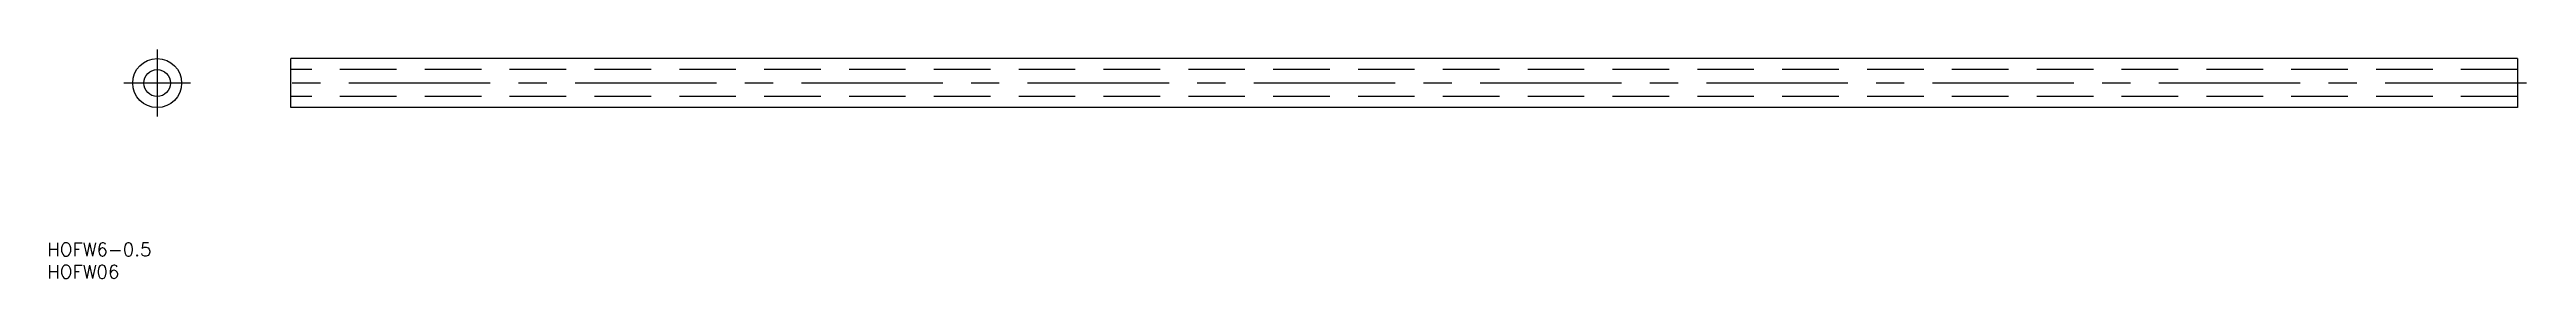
# Model space of a CAD drawing. Extents: x -24 to 532, y -44 to 8.
import ezdxf

# ---------------------------------------------------------------- set-up
doc = ezdxf.new("R2010")
doc.units = 0
doc.linetypes.add('CENTER', pattern=[50.8, 31.75, -6.35, 6.35, -6.35])
doc.linetypes.add('DASHED', pattern=[19.05, 12.7, -6.35])
doc.layers.get('0').update_dxf_attribs({"linetype": 'CONTINUOUS'})
doc.layers.add('CENTER', color=1, linetype='CONTINUOUS')
doc.styles.get("Standard").update_dxf_attribs({"font": 'txt.shx', "height": 3, "bigfont": 'bigfont.shx'})

msp = doc.modelspace()

# ---------------------------------------------------------------- linework, layer by layer
at = {"color": 7, "linetype": 'CONTINUOUS'}
for p, q in [((530, 5.5), (30, 5.5)), ((30, -5.5), (30, 5.5)), ((530, 5.5), (530, -5.5)), ((530, -5.5), (30, -5.5))]:
    msp.add_line(p, q, dxfattribs=at)
at = {"color": 3, "linetype": 'DASHED'}
for p, q in [((530, 3), (30, 3)), ((530, -3), (30, -3))]:
    msp.add_line(p, q, dxfattribs=at)
at = {"color": 7, "linetype": 'CONTINUOUS'}
for radius in [5.5, 3]:
    msp.add_circle((0, 0), radius, dxfattribs=at)
at = {"layer": 'CENTER', "color": 1, "linetype": 'CENTER'}
for p, q in [((0, 7.5), (0, -7.5)), ((7.5, 0), (-7.5, 0)), ((532, 0), (28, 0))]:
    msp.add_line(p, q, dxfattribs=at)

# ---------------------------------------------------------------- texts
at = {"color": 7, "linetype": 'CONTINUOUS'}
for s, p in [('HOFW6-0.5', (-24.68, -38.83)), ('HOFW06', (-24.68, -43.83))]:
    msp.add_text(s, height=3, dxfattribs=at).set_placement(p)

doc.saveas('drawing.dxf')
